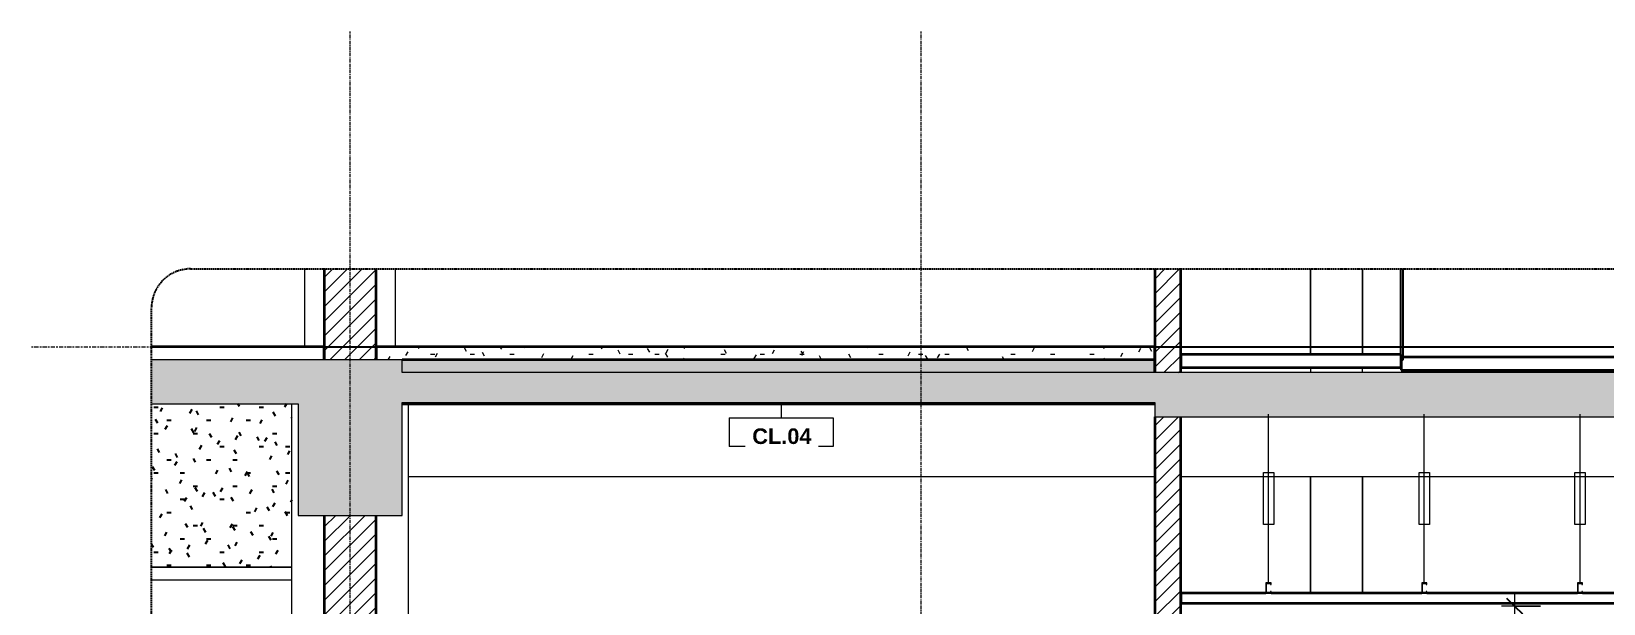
# Model space of a CAD drawing. Header units: millimetres. Extents: x 50254 to 245170, y 481 to 78637.
# Drawn here: x 105849 to 111906, y 4610 to 6815 of the extents above; entities that cross this region are included whole.
import ezdxf

# ---------------------------------------------------------------- set-up
doc = ezdxf.new("R2010")
doc.units = ezdxf.units.MM
for name, pattern in [('Centre', [31.75, 6.35, -4.7625, 15.875, -4.7625]), ('Grid Line', [22.225, 12.7, -3.175, 3.175, -3.175]), ('Hidden', [7.14375, 4.7625, -2.38125]), ('IMPORT-CENTER _2_', [40.64, 25.4, -5.08, 5.08, -5.08])]:
    doc.linetypes.add(name, pattern=pattern)
for name, color, linetype, lineweight in [('0-4', 90, 'Continuous', 5), ('A-ANNO-DIMS', 211, 'Continuous', 9), ('A-ANNO-DIMS-50', 211, 'Continuous', 9), ('A-CLNG', 13, 'Continuous', 18), ('A-CLNG-1', 250, 'Continuous', 35), ('A-CLNG-2', 7, 'Continuous', 18), ('A-CLNG-FNSH-1', 7, 'Continuous', 18), ('A-CLNG-IDEN', 151, 'Continuous', 9), ('A-CLNG-PATT-4', 31, 'Continuous', 25), ('A-DETL-GENF', 92, 'Continuous', 18), ('A-DETL-GENF-4', 92, 'Hidden', 25), ('A-DETL-GENF-5', 9, 'Continuous', 18), ('A-DETL-THIN', 151, 'Continuous', 18), ('A-FLOR-FNSH-1', 250, 'Continuous', 35), ('A-FLOR-LEVL-2', 51, 'Centre', 9), ('A-FLOR-PATT-1', 253, 'Continuous', 18), ('A-FLOR-PATT-3', 67, 'Continuous', 18), ('A-GLAZ-CURT', 52, 'Continuous', 18), ('A-GLAZ-CURT-1', 50, 'Continuous', 25), ('A-WALL', 113, 'Continuous', 18), ('A-WALL-4', 250, 'Continuous', 35), ('A-WALL-PATT-1', 9, 'Continuous', 18), ('A-WALL-PATT-2', 111, 'Continuous', 18), ('G-IMPT', 8, 'Continuous', 18), ('G-IMPT-4', 8, 'IMPORT-CENTER _2_', 18), ('M-EQPM', 50, 'Continuous', 18), ('M-EQPM-2', 50, 'Continuous', 25), ('S-BEAM-1', 7, 'Continuous', 18), ('S-COLS', 52, 'Continuous', 18), ('S-COLS-8', 7, 'Continuous', 18), ('S-GRID-1', 1, 'Grid Line', 9)]:
    doc.layers.add(name, color=color, linetype=linetype, lineweight=lineweight)
doc.styles.add('Arial_B_3', font='arialbd.ttf', dxfattribs={"height": 60})
doc.styles.add('UTM Avo', font='', dxfattribs={"width": 0.9, "height": 125})
doc.styles.get('UTM Avo').set_extended_font_data('UTM Avo')
doc.dimstyles.new('1_Dim_chi_tiet_2_5', dxfattribs={"dimscale": 304.8, "dimtxt": 124.912619, "dimasz": 0.19685, "dimexe": 0.164042, "dimexo": 0.0625, "dimgap": 0.016404, "dimtad": 1, "dimdec": 0, "dimrnd": 5, "dimzin": 0, "dimdsep": 46, "dimtxsty": 'UTM Avo', "dimblk1": 'OBLIQUE', "dimblk2": 'OBLIQUE', "dimsah": 1, "dimcen": 0.09, "dimdle": 0.164042, "dimazin": 0, "dimtfac": 1, "dimtdec": 4, "dimtix": 1, "dimtmove": 0, "dimatfit": 3, "dimfxl": 0.328084, "dimfxlon": 1, "dimtvp": 1, "dimtolj": 1, "dimtzin": 0, "dimarcsym": 2})
pattern_1 = [(50, (58313.93, 15375), (364.368, -31.878), [38.1, -419.1]), (355, (58313.93, 15375), (-70.486, 382.113), [30.48, -335.28]), (100.451, (58344.3, 15372.34), (293.885, 350.233), [32.38, -356.18]), (46.184, (58313.93, 15476.6), (542.158, -84.086), [57.15, -628.65]), (96.636, (58359.1, 15469.6), (474.805, 494.855), [48.57, -534.27]), (351.184, (58313.93, 15476.6), (474.81, 494.85), [45.72, -502.92]), (21, (58364.73, 15451.2), (303.2285, -204.5305), [38.1, -419.1]), (326, (58364.73, 15451.2), (123.604, 368.376), [30.48, -335.28]), (71.451, (58390, 15434.16), (426.834, 163.843), [32.38, -356.18]), (37.5, (58313.93, 15375), (6.1766, 169.1102), [3.353, -327.863, 3.353, -337.007, -336.55]), (37.5, (58313.93, 15375), (6.1766, 169.1102), [-671.576, 3.353, -333.197]), (7.5, (58313.93, 15375), (133.639, 200.3615), [3.353, -190.703, 3.353, -320.243, -128.27]), (7.5, (58313.93, 15375), (133.639, 200.3615), [-517.652, 3.353, -124.917]), (327.5, (58200.65, 15375), (271.1818, -11.4584), [3.353, -123.647, 3.353, -392.887, -525.78]), (327.5, (58200.65, 15375), (271.1818, -11.4584), [-523.24, 3.353, -522.427]), (317.5, (58149.85, 15375), (296.2585, 50.853), [3.353, -161.747, 3.353, -259.791, -373.38]), (317.5, (58149.85, 15375), (296.2585, 50.853), [-428.244, 3.353, -370.027]), (45, (58313.93, 15375), (-125.7236, 125.7236), []), (45, (58313.93, 15565.5), (-125.7236, 125.7236), [])]
pattern_2 = [(45, (58313.932, 15375), (-28.28427, 28.28427), [])]
pattern_3 = [(0, (58313.93, 15375), (203.2, 50.8), [16.764, -135.636, 16.764, -135.636, -812.8]), (0, (58313.93, 15375), (203.2, 50.8), [-304.8, 16.764, -288.036, 16.764, -135.636, -355.6]), (0, (58313.93, 15375), (203.2, 50.8), [-762, 16.764, -84.836, 16.764, -237.236]), (120, (58390.13, 15400.4), (-145.5941, 150.57636), [16.764, -135.636, 16.764, -135.636, -812.8]), (120, (58390.13, 15400.4), (-145.5941, 150.57636), [-304.8, 16.764, -288.036, 16.764, -135.636, -355.6]), (120, (58390.13, 15400.4), (-145.5941, 150.57636), [-762, 16.764, -84.836, 16.764, -237.236]), (240, (58415.53, 15502), (-57.6059, -201.37636), [16.764, -135.636, 16.764, -135.636, -812.8]), (240, (58415.53, 15502), (-57.6059, -201.37636), [-304.8, 16.764, -288.036, 16.764, -135.636, -355.6]), (240, (58415.53, 15502), (-57.6059, -201.37636), [-762, 16.764, -84.836, 16.764, -237.236])]
pattern_4 = [(45, (112637.905, 15375), (-28.28427, 28.28427), [])]

# ---------------------------------------------------------------- blocks, each defined once
blk = doc.blocks.new('NCV_TKTC_KET CAU_rvt-5-TKCS_CĂN HỘ LOẠI 1 - MẶT CẮT 4')
at = {"layer": 'A-FLOR-PATT-1'}
h = blk.add_hatch(dxfattribs=at)
h.set_pattern_fill('FP_13', color=256, style=0, pattern_type=2)
h.set_pattern_definition(pattern_1)
h.paths.add_polyline_path([(58252.6, 5380), (60752.6, 5380), (60752.6, 5385), (57853.6, 5385), (57853.6, 5380), (58065.9, 5380)])
h.paths.add_polyline_path([(52952.6, 5380), (55852.4, 5380), (55852.4, 5385), (52952.6, 5385)])
h.paths.add_polyline_path([(55852.6, 5500), (55852.6, 5550), (52952.6, 5550), (52952.6, 5500), (55852.4, 5500)])
h = blk.add_hatch(dxfattribs=at)
h.set_pattern_fill('FP_13', color=256, style=0, pattern_type=2)
h.set_pattern_definition(pattern_1)
h.paths.add_polyline_path([(58252.6, 5380), (60752.6, 5380), (60752.6, 5385), (57853.6, 5385), (57853.6, 5380), (58065.9, 5380)])
h.paths.add_polyline_path([(52952.6, 5380), (55852.4, 5380), (55852.4, 5385), (52952.6, 5385)])
h.paths.add_polyline_path([(55852.6, 5500), (55852.6, 5550), (52952.6, 5550), (52952.6, 5500), (55852.4, 5500)])
at = {"layer": 'A-FLOR-FNSH-1'}
for p, q in [((55852.6, 5550), (52952.6, 5550)), ((55852.6, 5500), (55852.6, 5550)), ((52952.6, 5380), (55852.4, 5380))]:
    blk.add_line(p, q, dxfattribs=at)
at = {"layer": 'S-BEAM-1'}
for p, q in [((52977.6, 5100), (55852.6, 5100)), ((55952.6, 5100), (57752.6, 5100))]:
    blk.add_line(p, q, dxfattribs=at)
at = {"layer": 'S-COLS-8'}
for p, q in [((52577.6, 5600), (52577.6, 5900)), ((52927.6, 5600), (52927.6, 5900)), ((52527.6, 2200), (52527.6, 5380)), ((52977.6, 2200), (52977.6, 5380))]:
    blk.add_line(p, q, dxfattribs=at)
blk = doc.blocks.new('System Panel - Glazed-901199-TKCS_CĂN HỘ LOẠI 1 - MẶT CẮT 4')
at = {"layer": 'A-GLAZ-CURT-1'}
for p, q in [((56799.2, 5900), (56799.2, 5550)), ((56809.2, 5550), (56809.2, 5900)), ((56799.2, 5550), (56809.2, 5550))]:
    blk.add_line(p, q, dxfattribs=at)
blk = doc.blocks.new('NCV_TKTC_TANG 2_rvt-3-TKCS_CĂN HỘ LOẠI 1 - MẶT CẮT 4')
at = {"layer": 'A-FLOR-PATT-3'}
h = blk.add_hatch(dxfattribs=at)
h.set_pattern_fill('FP_14', color=256, style=0, pattern_type=2)
h.set_pattern_definition(pattern_3)
h.paths.add_polyline_path([(52927.6, 5550), (55852.6, 5550), (55852.6, 5600), (52852.6, 5600), (52852.6, 5550)])
at = {"layer": 'A-WALL-PATT-1'}
h = blk.add_hatch(dxfattribs=at)
h.set_pattern_fill('FP_12', color=256, style=0, pattern_type=2)
h.set_pattern_definition(pattern_2)
h.paths.add_polyline_path([(55852.6, 5500), (55952.6, 5500), (55952.6, 5900), (55852.6, 5900), (55852.6, 5500)])
at = {"layer": 'A-FLOR-FNSH-1'}
for p, q in [((52652.6, 5600), (51987.6, 5600)), ((52652.6, 5550), (52652.6, 5600)), ((55852.6, 5600), (52852.6, 5600)), ((52852.6, 5600), (52852.6, 5550)), ((55852.6, 5500), (55852.6, 5600)), ((56802.6, 5570), (55952.6, 5570)), ((55952.6, 5570), (55952.6, 5520)), ((55952.6, 5520), (56802.6, 5520)), ((56802.6, 5520), (56802.6, 5570)), ((57752.6, 5560), (56802.6, 5560)), ((56802.6, 5560), (56802.6, 5510)), ((56802.6, 5510), (57752.6, 5510))]:
    blk.add_line(p, q, dxfattribs=at)
at = {"layer": 'A-WALL-4'}
for p, q in [((55852.6, 5900), (55852.6, 5500)), ((55952.6, 5500), (55952.6, 5900))]:
    blk.add_line(p, q, dxfattribs=at)
at = {"layer": 'A-GLAZ-CURT'}
blk.add_blockref('System Panel - Glazed-901199-TKCS_CĂN HỘ LOẠI 1 - MẶT CẮT 4', (0, 0), dxfattribs=at)
blk = doc.blocks.new('CL_01-VÁCH DỰNG THẠCH CAO CĂN HỘ LOẠI 1-1A1 - CL_01-VÁCH DỰNG THẠCH CAO CĂN HỘ LOẠI 1-1-818721-TKCS_CĂN HỘ LOẠI 1 - MẶT CẮT 4')
at = {"layer": 'A-CLNG-PATT-4'}
h = blk.add_hatch(dxfattribs=at)
h.set_pattern_fill('FP_14', color=256, style=0, pattern_type=2)
h.set_pattern_definition(pattern_3)
h.paths.add_polyline_path([(51987.6, 4750), (52527.6, 4750), (52527.6, 5380), (51987.6, 5380), (51987.6, 5032.5)])
at = {"layer": 'A-CLNG-2'}
blk.add_line((52527.6, 4750), (51987.6, 4750), dxfattribs=at)
blk = doc.blocks.new('NCV_TKTC_TANG 1_rvt-3-TKCS_CĂN HỘ LOẠI 1 - MẶT CẮT 4')
at = {"layer": 'A-WALL-PATT-1'}
h = blk.add_hatch(dxfattribs=at)
h.set_pattern_fill('FP_12', color=256, style=0, pattern_type=2)
h.set_pattern_definition(pattern_2)
h.paths.add_polyline_path([(55852.6, 2100), (55952.6, 2100), (55952.6, 5330), (55852.6, 5330), (55852.6, 2150)])
at = {"layer": 'A-CLNG-1'}
for p, q in [((52952.6, 5380), (55852.4, 5380)), ((56281.1, 4650), (55952.6, 4650)), ((55952.6, 4650), (55952.6, 4610)), ((57752.6, 4610), (55952.6, 4610)), ((56881.1, 4650), (56301.1, 4650)), ((57481.1, 4650), (56901.1, 4650)), ((57752.6, 4650), (57501.1, 4650))]:
    blk.add_line(p, q, dxfattribs=at)
at = {"layer": 'A-CLNG-2'}
for p, q in [((51987.6, 4750), (52527.6, 4750)), ((52527.6, 4700), (51987.6, 4700))]:
    blk.add_line(p, q, dxfattribs=at)
at = {"layer": 'A-CLNG-FNSH-1'}
blk.add_line((55952.6, 4610), (55952.6, 4600), dxfattribs=at)
at = {"layer": 'A-WALL-4'}
for p, q in [((55852.6, 5330), (55852.6, 2100)), ((55952.6, 2100), (55952.6, 5330))]:
    blk.add_line(p, q, dxfattribs=at)
at = {"layer": 'A-CLNG'}
blk.add_blockref('CL_01-VÁCH DỰNG THẠCH CAO CĂN HỘ LOẠI 1-1A1 - CL_01-VÁCH DỰNG THẠCH CAO CĂN HỘ LOẠI 1-1-818721-TKCS_CĂN HỘ LOẠI 1 - MẶT CẮT 4', (0, 0), dxfattribs=at)
blk = doc.blocks.new('TKTC_XREF_251221_MB TANG 2-7 - TKTC_XREF_260130_MB TANG 2-5_dwg_$cc-4746802-TKCS_CĂN HỘ LOẠI 1 - MẶT CẮT 4')
at = {"layer": 'G-IMPT-4'}
for p, q in [((56331.3, 5600), (56210.2, 5600)), ((56271.2, 5600), (56270.3, 5600))]:
    blk.add_line(p, q, dxfattribs=at)
at = {"layer": 'M-EQPM'}
for p, q in [((56315.7, 5600), (56225.7, 5600)), ((56225.7, 5600), (56270.7, 5600)), ((56270.4, 5600), (56270.4, 5600)), ((56270.7, 5600), (56315.7, 5600))]:
    blk.add_line(p, q, dxfattribs=at)
blk = doc.blocks.new('TKTC_XREF_251221_MB TANG 2-7 - TKTC_XREF_260130_MB TANG 2-5_dwg_CUM U_DN100-4746799-TKCS_CĂN HỘ LOẠI 1 - MẶT CẮT 4')
at = {"layer": 'G-IMPT'}
for p, q in [((56214.4, 5600), (56216.7, 5600)), ((56215.6, 5600), (56222.4, 5600)), ((56215.9, 5600), (56216.2, 5600)), ((56325.2, 5600), (56216.2, 5600)), ((56216.7, 5600), (56221.3, 5600)), ((56216.7, 5600), (56216.7, 5600)), ((56216.9, 5600), (56217.7, 5600)), ((56217.7, 5600), (56220.2, 5600)), ((56217.7, 5600), (56220.2, 5600)), ((56217.7, 5600), (56220.2, 5600)), ((56220.2, 5600), (56221, 5600)), ((56221.3, 5600), (56223.5, 5600)), ((56221.3, 5600), (56221.3, 5600)), ((56318.9, 5600), (56222.6, 5600)), ((56315.7, 5600), (56225.7, 5600)), ((56317.1, 5600), (56319.3, 5600)), ((56318.2, 5600), (56325, 5600)), ((56319.3, 5600), (56323.9, 5600)), ((56319.4, 5600), (56319.3, 5600)), ((56319.6, 5600), (56320.3, 5600)), ((56320.3, 5600), (56322.8, 5600)), ((56320.3, 5600), (56322.9, 5600)), ((56320.3, 5600), (56322.9, 5600)), ((56322.8, 5600), (56323.6, 5600)), ((56323.9, 5600), (56326.2, 5600)), ((56323.9, 5600), (56323.9, 5600)), ((56324.8, 5600), (56325.2, 5600))]:
    blk.add_line(p, q, dxfattribs=at)
at = {"layer": 'G-IMPT', "flags": 128}
for points in [[(56214.5, 5600), (56213, 5600), (56213, 5600), (56225.1, 5600), (56225.1, 5600), (56223.6, 5600)], [(56223.5, 5600), (56223.6, 5600), (56214.5, 5600), (56214.4, 5600)], [(56217, 5600), (56216.9, 5600), (56221, 5600), (56221, 5600)], [(56222.2, 5600), (56222.6, 5600), (56225.7, 5600)], [(56317.1, 5600), (56315.6, 5600), (56315.6, 5600), (56327.7, 5600), (56327.7, 5600), (56326.2, 5600)], [(56318.5, 5600), (56318.9, 5600), (56315.7, 5600)], [(56326.2, 5600), (56326.2, 5600), (56317.1, 5600), (56317.1, 5600)], [(56319.6, 5600), (56319.6, 5600), (56323.6, 5600), (56323.6, 5600)]]:
    blk.add_lwpolyline(points, dxfattribs=at)
blk = doc.blocks.new('TKTC_XREF_251221_MB TANG 2-7 - TKTC_XREF_260130_MB TANG 2-5_dwg_$cc-4746807-TKCS_CĂN HỘ LOẠI 1 - MẶT CẮT 4')
at = {"layer": 'G-IMPT-4'}
for p, q in [((56107, 5600), (55954, 5600)), ((56030.5, 5600), (56030.4, 5600))]:
    blk.add_line(p, q, dxfattribs=at)
at = {"layer": 'M-EQPM'}
for p, q in [((56087.3, 5600), (55973.6, 5600)), ((55973.6, 5600), (56030.5, 5600)), ((56030.4, 5600), (56030.4, 5600)), ((56030.5, 5600), (56087.3, 5600))]:
    blk.add_line(p, q, dxfattribs=at)
blk = doc.blocks.new('TKTC_XREF_251221_MB TANG 2-7 - TKTC_XREF_260130_MB TANG 2-5_dwg_CUM U_DN100-4746796-TKCS_CĂN HỘ LOẠI 1 - MẶT CẮT 4')
at = {"layer": 'G-IMPT'}
for p, q in [((55961.8, 5600), (55958.9, 5600)), ((55969, 5600), (55960.4, 5600)), ((55960.7, 5600), (55960.8, 5600)), ((55960.8, 5600), (56098.4, 5600)), ((55967.6, 5600), (55961.8, 5600)), ((55961.8, 5600), (55961.8, 5600)), ((55963.1, 5600), (55962.1, 5600)), ((55966.3, 5600), (55963.1, 5600)), ((55966.3, 5600), (55963.1, 5600)), ((55966.3, 5600), (55963.1, 5600)), ((55967.2, 5600), (55966.3, 5600)), ((55970.4, 5600), (55967.6, 5600)), ((55967.6, 5600), (55967.6, 5600)), ((55968.7, 5600), (56090.4, 5600)), ((55972.7, 5600), (56086.4, 5600)), ((56091.5, 5600), (56088.6, 5600)), ((56098.7, 5600), (56090.1, 5600)), ((56097.2, 5600), (56091.5, 5600)), ((56091.5, 5600), (56091.5, 5600)), ((56092.8, 5600), (56091.8, 5600)), ((56096, 5600), (56092.8, 5600)), ((56096, 5600), (56092.8, 5600)), ((56096, 5600), (56092.8, 5600)), ((56096.9, 5600), (56096, 5600)), ((56100.1, 5600), (56097.2, 5600)), ((56097.2, 5600), (56097.2, 5600)), ((56098.4, 5600), (56098.4, 5600))]:
    blk.add_line(p, q, dxfattribs=at)
at = {"layer": 'G-IMPT', "flags": 128}
for points in [[(55970.4, 5600), (55972.4, 5600), (55972.4, 5600), (55957, 5600), (55957, 5600), (55959, 5600)], [(55958.9, 5600), (55959, 5600), (55970.4, 5600), (55970.4, 5600)], [(55967.2, 5600), (55967.2, 5600), (55962.1, 5600), (55962.1, 5600)], [(55968.7, 5600), (55968.7, 5600), (55972.7, 5600)], [(56090.4, 5600), (56090.4, 5600), (56086.4, 5600)], [(56100.1, 5600), (56102, 5600), (56102, 5600), (56086.7, 5600), (56086.7, 5600), (56088.6, 5600)], [(56088.6, 5600), (56088.6, 5600), (56100.1, 5600), (56100.1, 5600)], [(56096.9, 5600), (56096.9, 5600), (56091.8, 5600), (56091.8, 5600)]]:
    blk.add_lwpolyline(points, dxfattribs=at)
blk = doc.blocks.new('TKTC_XREF_251221_MB TANG 2-7 - TKTC_XREF_260130_MB TANG 2-5_dwg_$cc-4746806-TKCS_CĂN HỘ LOẠI 1 - MẶT CẮT 4')
at = {"layer": 'G-IMPT-4'}
for p, q in [((56427.4, 5600), (56580.4, 5600)), ((56504, 5600), (56503.9, 5600))]:
    blk.add_line(p, q, dxfattribs=at)
at = {"layer": 'M-EQPM'}
for p, q in [((56503.9, 5600), (56447.1, 5600)), ((56447.1, 5600), (56560.8, 5600)), ((56503.9, 5600), (56503.9, 5600)), ((56560.8, 5600), (56503.9, 5600))]:
    blk.add_line(p, q, dxfattribs=at)
blk = doc.blocks.new('TKTC_XREF_251221_MB TANG 2-7 - TKTC_XREF_260130_MB TANG 2-5_dwg_$cc-4746801-TKCS_CĂN HỘ LOẠI 1 - MẶT CẮT 4')
at = {"layer": 'G-IMPT-4'}
for p, q in [((56702.4, 5600), (56581.3, 5600)), ((56642.3, 5600), (56641.4, 5600))]:
    blk.add_line(p, q, dxfattribs=at)
at = {"layer": 'M-EQPM'}
for p, q in [((56686.8, 5600), (56596.8, 5600)), ((56596.8, 5600), (56641.8, 5600)), ((56641.5, 5600), (56641.5, 5600)), ((56641.8, 5600), (56686.8, 5600))]:
    blk.add_line(p, q, dxfattribs=at)
blk = doc.blocks.new('TKTC_XREF_251221_MB TANG 2-7 - TKTC_XREF_260130_MB TANG 2-5_dwg_THU NUOC - THU NUOC-444531-TKCS_MB TẦNG 1-4746804-TKCS_CĂN HỘ LOẠI 1 - MẶT CẮT 4')
at = {"layer": 'G-IMPT'}
for p, q in [((53954.2, 5600), (53804.2, 5600)), ((53804.2, 5600), (53954.2, 5600)), ((53929.2, 5600), (53829.2, 5600)), ((53829.2, 5600), (53929.2, 5600)), ((53924.2, 5600), (53834.2, 5600)), ((53834.2, 5600), (53924.2, 5600)), ((53834.2, 5600), (53924.2, 5600)), ((53924.2, 5600), (53834.2, 5600)), ((53847.1, 5600), (53847.1, 5600)), ((53847.1, 5600), (53847.1, 5600)), ((53847.1, 5600), (53847.1, 5600)), ((53847.1, 5600), (53871.2, 5600)), ((53871.2, 5600), (53847.1, 5600)), ((53911.3, 5600), (53847.1, 5600)), ((53847.1, 5600), (53911.3, 5600)), ((53911.3, 5600), (53847.1, 5600)), ((53847.1, 5600), (53911.3, 5600)), ((53859.4, 5600), (53859.4, 5600)), ((53859.4, 5600), (53859.4, 5600)), ((53898.9, 5600), (53859.4, 5600)), ((53859.4, 5600), (53898.9, 5600)), ((53898.9, 5600), (53859.4, 5600)), ((53859.4, 5600), (53898.9, 5600)), ((53869.4, 5600), (53869.4, 5600)), ((53869.4, 5600), (53869.4, 5600)), ((53889, 5600), (53869.4, 5600)), ((53869.4, 5600), (53889, 5600)), ((53889, 5600), (53869.4, 5600)), ((53869.4, 5600), (53889, 5600)), ((53911.3, 5600), (53887.2, 5600)), ((53887.2, 5600), (53911.3, 5600)), ((53889, 5600), (53889, 5600)), ((53889, 5600), (53889, 5600)), ((53898.9, 5600), (53898.9, 5600)), ((53898.9, 5600), (53898.9, 5600)), ((53911.3, 5600), (53911.3, 5600)), ((53911.3, 5600), (53911.3, 5600)), ((53911.3, 5600), (53911.3, 5600))]:
    blk.add_line(p, q, dxfattribs=at)
blk = doc.blocks.new('TKTC_XREF_251221_MB TANG 2-7 - TKTC_XREF_260130_MB TANG 2-5_dwg_$cc-V112-TKCS_CĂN HỘ LOẠI 1 - MẶT CẮT 4')
at = {"layer": 'G-IMPT-4'}
for p, q in [((53005.9, 5600), (52884.8, 5600)), ((52945, 5600), (52945.7, 5600))]:
    blk.add_line(p, q, dxfattribs=at)
at = {"layer": 'M-EQPM'}
for p, q in [((52900.3, 5600), (52900.3, 5600)), ((52945.3, 5600), (52945.1, 5600)), ((52945.1, 5600), (52945.6, 5600)), ((52945.6, 5600), (52945.3, 5600))]:
    blk.add_line(p, q, dxfattribs=at)
blk = doc.blocks.new('TKTC_XREF_251221_MB TANG 2-7 - TKTC_XREF_260130_MB TANG 2-5_dwg_CUM U_DN100-V113-TKCS_CĂN HỘ LOẠI 1 - MẶT CẮT 4')
at = {"layer": 'G-IMPT'}
for p, q in [((52881.3, 5600), (52882.1, 5600)), ((52882.1, 5600), (52881.3, 5600)), ((52881.3, 5600), (52881.3, 5600)), ((52881.4, 5600), (52882.2, 5600)), ((52882.2, 5600), (52881.4, 5600)), ((52881.4, 5600), (52881.4, 5600)), ((52883.3, 5600), (52883.3, 5600)), ((52883.4, 5600), (52883.4, 5600)), ((52884.8, 5600), (52884.8, 5600)), ((52884.9, 5600), (52884.9, 5600)), ((52886.4, 5600), (52886.4, 5600)), ((52886.5, 5600), (52886.5, 5600)), ((52887.1, 5600), (52887.1, 5600)), ((52887.1, 5600), (52887.1, 5600)), ((52887.1, 5600), (52887.1, 5600)), ((52890.9, 5600), (52887.1, 5600)), ((52890.9, 5600), (52887.1, 5600)), ((52887.2, 5600), (52887.2, 5600)), ((52887.2, 5600), (52887.3, 5600)), ((52891, 5600), (52887.2, 5600)), ((52887.3, 5600), (52887.3, 5600)), ((52891, 5600), (52887.3, 5600)), ((52892.4, 5600), (52943.7, 5600)), ((52892.6, 5600), (52943.9, 5600)), ((52943.9, 5600), (52943.7, 5600)), ((52943.9, 5600), (52943.7, 5600)), ((52943.9, 5600), (52943.8, 5600))]:
    blk.add_line(p, q, dxfattribs=at)
at = {"layer": 'G-IMPT', "flags": 128}
for points in [[(52886.4, 5600), (52882.1, 5600), (52882.1, 5600), (52886.4, 5600)], [(52886.5, 5600), (52882.2, 5600), (52882.2, 5600), (52886.5, 5600)], [(52887.1, 5600), (52890.9, 5600), (52890.9, 5600), (52887.1, 5600)], [(52887.3, 5600), (52891, 5600), (52891, 5600), (52887.2, 5600)], [(52890.9, 5600), (52890.9, 5600), (52892.4, 5600), (52892.4, 5600), (52890.9, 5600), (52890.9, 5600)], [(52891, 5600), (52891, 5600), (52892.5, 5600), (52892.6, 5600), (52891, 5600), (52891, 5600)], [(52892.4, 5600), (52943.7, 5600), (52943.8, 5600)], [(52892.6, 5600), (52943.9, 5600), (52943.9, 5600)]]:
    blk.add_lwpolyline(points, dxfattribs=at)
blk = doc.blocks.new('TKTC_XREF_251221_MB TANG 2-7 - TKTC_XREF_251221_MB TANG 2-7-2039446-TKCS_CĂN HỘ LOẠI 1 - MẶT CẮT 4')
at = {"layer": 'M-EQPM'}
for p, q in [((52852.6, 5600), (52892.4, 5600)), ((52892.4, 5600), (52852.6, 5600)), ((52892.6, 5600), (53012.4, 5600)), ((53012.4, 5600), (52892.6, 5600)), ((55953.2, 5600), (55953.5, 5600)), ((56703.4, 5600), (55953.2, 5600)), ((55953.5, 5600), (56703.7, 5600)), ((56703.7, 5600), (56703.4, 5600))]:
    blk.add_line(p, q, dxfattribs=at)
at = {"layer": 'M-EQPM-2'}
for p, q in [((51987.6, 5600), (52927.6, 5600)), ((52927.6, 5600), (57652.6, 5600))]:
    blk.add_line(p, q, dxfattribs=at)
for name, p in [('TKTC_XREF_251221_MB TANG 2-7 - TKTC_XREF_260130_MB TANG 2-5_dwg_CUM U_DN100-V113-TKCS_CĂN HỘ LOẠI 1 - MẶT CẮT 4', (0, 0)), ('TKTC_XREF_251221_MB TANG 2-7 - TKTC_XREF_260130_MB TANG 2-5_dwg_$cc-V112-TKCS_CĂN HỘ LOẠI 1 - MẶT CẮT 4', (0, 0)), ('TKTC_XREF_251221_MB TANG 2-7 - TKTC_XREF_260130_MB TANG 2-5_dwg_THU NUOC - THU NUOC-444531-TKCS_MB TẦNG 1-4746804-TKCS_CĂN HỘ LOẠI 1 - MẶT CẮT 4', (0, 0)), ('TKTC_XREF_251221_MB TANG 2-7 - TKTC_XREF_260130_MB TANG 2-5_dwg_$cc-4746807-TKCS_CĂN HỘ LOẠI 1 - MẶT CẮT 4', (0, 0)), ('TKTC_XREF_251221_MB TANG 2-7 - TKTC_XREF_260130_MB TANG 2-5_dwg_CUM U_DN100-4746796-TKCS_CĂN HỘ LOẠI 1 - MẶT CẮT 4', (0, 0)), ('TKTC_XREF_251221_MB TANG 2-7 - TKTC_XREF_260130_MB TANG 2-5_dwg_$cc-4746802-TKCS_CĂN HỘ LOẠI 1 - MẶT CẮT 4', (0, 0)), ('TKTC_XREF_251221_MB TANG 2-7 - TKTC_XREF_260130_MB TANG 2-5_dwg_CUM U_DN100-4746799-TKCS_CĂN HỘ LOẠI 1 - MẶT CẮT 4', (0, 0)), ('TKTC_XREF_251221_MB TANG 2-7 - TKTC_XREF_260130_MB TANG 2-5_dwg_$cc-4746806-TKCS_CĂN HỘ LOẠI 1 - MẶT CẮT 4', (0, 0)), ('TKTC_XREF_251221_MB TANG 2-7 - TKTC_XREF_260130_MB TANG 2-5_dwg_CUM U_DN100-4746796-TKCS_CĂN HỘ LOẠI 1 - MẶT CẮT 4', (474.3, 0)), ('TKTC_XREF_251221_MB TANG 2-7 - TKTC_XREF_260130_MB TANG 2-5_dwg_$cc-4746801-TKCS_CĂN HỘ LOẠI 1 - MẶT CẮT 4', (0, 0)), ('TKTC_XREF_251221_MB TANG 2-7 - TKTC_XREF_260130_MB TANG 2-5_dwg_CUM U_DN100-4746799-TKCS_CĂN HỘ LOẠI 1 - MẶT CẮT 4', (371.1, 0))]:
    blk.add_blockref(name, p)
blk = doc.blocks.new('BORDER VIEW - BORDER VIEW-3678985-TKCS_CĂN HỘ LOẠI 1 - MẶT CẮT 4')
at = {"layer": 'A-DETL-GENF-4'}
for p, q in [((52137.6, 5900), (61411, 5900)), ((51987.6, 1690), (51987.6, 5750))]:
    blk.add_line(p, q, dxfattribs=at)
blk.add_arc((52137.6, 5750), 150, 90, 180, dxfattribs=at)
blk = doc.blocks.new('Repeating Detail - THANH TREO TRẦN 650-4103126-TKCS_CĂN HỘ LOẠI 1 - MẶT CẮT 4')
at = {"layer": 'A-DETL-GENF'}
for points in [[(56298.6, 4650), (56301.1, 4650), (56301.1, 4656), (56298.6, 4656), (56298.6, 4652.5), (56283.6, 4652.5), (56283.6, 4687.5), (56298.6, 4687.5), (56298.6, 4684), (56301.1, 4684), (56301.1, 4690), (56281.1, 4690), (56281.1, 4650), (56283.6, 4650)], [(56898.6, 4650), (56901.1, 4650), (56901.1, 4656), (56898.6, 4656), (56898.6, 4652.5), (56883.6, 4652.5), (56883.6, 4687.5), (56898.6, 4687.5), (56898.6, 4684), (56901.1, 4684), (56901.1, 4690), (56881.1, 4690), (56881.1, 4650), (56883.6, 4650)], [(57498.6, 4650), (57501.1, 4650), (57501.1, 4656), (57498.6, 4656), (57498.6, 4652.5), (57483.6, 4652.5), (57483.6, 4687.5), (57498.6, 4687.5), (57498.6, 4684), (57501.1, 4684), (57501.1, 4690), (57481.1, 4690), (57481.1, 4650), (57483.6, 4650)]]:
    blk.add_hatch(color=256, dxfattribs=at).paths.add_polyline_path(points)
for p, q in [((56291.1, 4690), (56291.1, 5340)), ((56891.1, 4690), (56891.1, 5340)), ((57491.1, 4690), (57491.1, 5340)), ((56271.1, 5115), (56311.1, 5115)), ((56271.1, 4915), (56271.1, 5115)), ((56311.1, 5115), (56311.1, 4915)), ((56871.1, 5115), (56911.1, 5115)), ((56871.1, 4915), (56871.1, 5115)), ((56911.1, 5115), (56911.1, 4915)), ((57471.1, 5115), (57511.1, 5115)), ((57471.1, 4915), (57471.1, 5115)), ((57511.1, 5115), (57511.1, 4915)), ((56311.1, 4915), (56271.1, 4915)), ((56911.1, 4915), (56871.1, 4915)), ((57511.1, 4915), (57471.1, 4915)), ((56301.1, 4690), (56281.1, 4690)), ((56281.1, 4690), (56281.1, 4650)), ((56301.1, 4690), (56281.1, 4690)), ((56281.1, 4690), (56281.1, 4650)), ((56283.6, 4687.5), (56298.6, 4687.5)), ((56283.6, 4652.5), (56283.6, 4687.5)), ((56283.6, 4652.5), (56283.6, 4687.5)), ((56283.6, 4687.5), (56298.6, 4687.5)), ((56298.6, 4687.5), (56298.6, 4684)), ((56298.6, 4687.5), (56298.6, 4684)), ((56298.6, 4684), (56301.1, 4684)), ((56298.6, 4684), (56301.1, 4684)), ((56301.1, 4684), (56301.1, 4690)), ((56301.1, 4684), (56301.1, 4690)), ((56901.1, 4690), (56881.1, 4690)), ((56881.1, 4690), (56881.1, 4650)), ((56901.1, 4690), (56881.1, 4690)), ((56881.1, 4690), (56881.1, 4650)), ((56883.6, 4687.5), (56898.6, 4687.5)), ((56883.6, 4652.5), (56883.6, 4687.5)), ((56883.6, 4652.5), (56883.6, 4687.5)), ((56883.6, 4687.5), (56898.6, 4687.5)), ((56898.6, 4687.5), (56898.6, 4684)), ((56898.6, 4687.5), (56898.6, 4684)), ((56898.6, 4684), (56901.1, 4684)), ((56898.6, 4684), (56901.1, 4684)), ((56901.1, 4684), (56901.1, 4690)), ((56901.1, 4684), (56901.1, 4690)), ((57501.1, 4690), (57481.1, 4690)), ((57481.1, 4690), (57481.1, 4650)), ((57501.1, 4690), (57481.1, 4690)), ((57481.1, 4690), (57481.1, 4650)), ((57483.6, 4687.5), (57498.6, 4687.5)), ((57483.6, 4652.5), (57483.6, 4687.5)), ((57483.6, 4652.5), (57483.6, 4687.5)), ((57483.6, 4687.5), (57498.6, 4687.5)), ((57498.6, 4687.5), (57498.6, 4684)), ((57498.6, 4687.5), (57498.6, 4684)), ((57498.6, 4684), (57501.1, 4684)), ((57498.6, 4684), (57501.1, 4684)), ((57501.1, 4684), (57501.1, 4690)), ((57501.1, 4684), (57501.1, 4690)), ((56281.1, 4650), (56301.1, 4650)), ((56281.1, 4650), (56301.1, 4650)), ((56298.6, 4652.5), (56283.6, 4652.5)), ((56298.6, 4652.5), (56283.6, 4652.5)), ((56301.1, 4656), (56298.6, 4656)), ((56298.6, 4656), (56298.6, 4652.5)), ((56301.1, 4656), (56298.6, 4656)), ((56298.6, 4656), (56298.6, 4652.5)), ((56301.1, 4650), (56301.1, 4656)), ((56301.1, 4650), (56301.1, 4656)), ((56881.1, 4650), (56901.1, 4650)), ((56881.1, 4650), (56901.1, 4650)), ((56898.6, 4652.5), (56883.6, 4652.5)), ((56898.6, 4652.5), (56883.6, 4652.5)), ((56901.1, 4656), (56898.6, 4656)), ((56898.6, 4656), (56898.6, 4652.5)), ((56901.1, 4656), (56898.6, 4656)), ((56898.6, 4656), (56898.6, 4652.5)), ((56901.1, 4650), (56901.1, 4656)), ((56901.1, 4650), (56901.1, 4656)), ((57481.1, 4650), (57501.1, 4650)), ((57481.1, 4650), (57501.1, 4650)), ((57498.6, 4652.5), (57483.6, 4652.5)), ((57498.6, 4652.5), (57483.6, 4652.5)), ((57501.1, 4656), (57498.6, 4656)), ((57498.6, 4656), (57498.6, 4652.5)), ((57501.1, 4656), (57498.6, 4656)), ((57498.6, 4656), (57498.6, 4652.5)), ((57501.1, 4650), (57501.1, 4656)), ((57501.1, 4650), (57501.1, 4656))]:
    blk.add_line(p, q, dxfattribs=at)
blk = doc.blocks.new('DIMBLOCK72-TKCS_CĂN HỘ LOẠI 1 - MẶT CẮT 4')
at = {"layer": 'A-ANNO-DIMS-50', "lineweight": 25}
for p, q in [((111563, 4600), (111533, 4630)), ((111563, 4600), (111593, 4570)), ((111563, 2200), (111533, 2230)), ((111563, 2200), (111593, 2170))]:
    blk.add_line(p, q, dxfattribs=at)
at = {"layer": 'A-ANNO-DIMS-50'}
for p, q in [((111563, 4650), (111563, 2200)), ((111663, 4600), (111513, 4600)), ((111563, 4600), (111663, 4600)), ((111663, 2200), (111513, 2200)), ((111563, 2200), (111663, 2200))]:
    blk.add_line(p, q, dxfattribs=at)
at = {"layer": 'A-ANNO-DIMS-50', "color": 0, "insert": (111400.6, 3228.8), "char_height": 125, "width": 410.824, "attachment_point": 1, "rotation": 90, "line_spacing_factor": 1.110334, "style": 'UTM Avo'}
blk.add_mtext('2400', dxfattribs=at)
blk = doc.blocks.new('_Oblique')
at = {"color": 0, "linetype": 'ByBlock', "lineweight": -2}
blk.add_line((-0.5, -0.5), (0.5, 0.5), dxfattribs=at)
blk = doc.blocks.new('M_Ceiling Tag w Height - M_Ceiling Tag-4076437-TKCS_CĂN HỘ LOẠI 1 - MẶT CẮT 4')
at = {"layer": 'A-CLNG-IDEN'}
for p, q in [((54212.7, 5326), (54212.7, 5214.8)), ((54212.7, 5326), (54613.9, 5326)), ((54613.9, 5326), (54613.9, 5214.8)), ((54613.9, 5214.8), (54212.7, 5214.8))]:
    blk.add_line(p, q, dxfattribs=at)

msp = doc.modelspace()

# ---------------------------------------------------------------- hatches: boundary and pattern name
at = {"layer": 'A-DETL-GENF-5'}
h = msp.add_hatch(dxfattribs=at)
h.set_pattern_fill('FP_13', color=256, style=0, pattern_type=2)
h.set_pattern_definition([(50, (112637.9, 15375), (364.368, -31.878), [38.1, -419.1]), (355, (112637.9, 15375), (-70.486, 382.113), [30.48, -335.28]), (100.451, (112668.27, 15372.34), (293.885, 350.233), [32.38, -356.18]), (46.184, (112637.9, 15476.6), (542.158, -84.086), [57.15, -628.65]), (96.636, (112683.1, 15469.6), (474.805, 494.855), [48.57, -534.27]), (351.184, (112637.9, 15476.6), (474.81, 494.85), [45.72, -502.92]), (21, (112688.7, 15451.2), (303.2285, -204.5305), [38.1, -419.1]), (326, (112688.7, 15451.2), (123.604, 368.376), [30.48, -335.28]), (71.451, (112713.97, 15434.16), (426.834, 163.843), [32.38, -356.18]), (37.5, (112637.9, 15375), (6.1766, 169.1102), [3.353, -327.863, 3.353, -337.007, -336.55]), (37.5, (112637.9, 15375), (6.1766, 169.1102), [-671.576, 3.353, -333.197]), (7.5, (112637.9, 15375), (133.639, 200.3615), [3.353, -190.703, 3.353, -320.243, -128.27]), (7.5, (112637.9, 15375), (133.639, 200.3615), [-517.652, 3.353, -124.917]), (327.5, (112524.62, 15375), (271.1818, -11.4584), [3.353, -123.647, 3.353, -392.887, -525.78]), (327.5, (112524.62, 15375), (271.1818, -11.4584), [-523.24, 3.353, -522.427]), (317.5, (112473.82, 15375), (296.2585, 50.853), [3.353, -161.747, 3.353, -259.791, -373.38]), (317.5, (112473.82, 15375), (296.2585, 50.853), [-428.244, 3.353, -370.027]), (45, (112637.9, 15375), (-125.7236, 125.7236), []), (45, (112637.9, 15565.5), (-125.7236, 125.7236), [])])
h.paths.add_polyline_path([(106876.6, 4950), (107276.6, 4950), (107276.6, 5385), (110176.4, 5385), (110176.6, 5330), (111976.4, 5330), (111976.4, 5150), (112176.5, 5150), (112176.6, 5385), (115076.6, 5385), (115076.6, 4950), (115476.6, 4950), (115477.1, 5380), (115885, 5380), (115885, 5550), (112176.4, 5550), (112176.4, 5500), (107276.6, 5500), (107276.6, 5550), (106311.5, 5550), (106311.5, 5380), (106876.6, 5380), (106876.6, 5032.5)])
at = {"layer": 'A-WALL-PATT-2'}
h = msp.add_hatch(dxfattribs=at)
h.set_pattern_fill('FP_12', color=256, style=0, pattern_type=2)
h.set_pattern_definition(pattern_4)
h.paths.add_polyline_path([(107176.5, 5550), (107176.5, 5900), (106976.5, 5900), (106976.5, 5550)])
h = msp.add_hatch(dxfattribs=at)
h.set_pattern_fill('FP_12', color=256, style=0, pattern_type=2)
h.set_pattern_definition(pattern_4)
h.paths.add_polyline_path([(107176.5, 2150), (107176.5, 4950), (106976.5, 4950), (106976.5, 2150)])

# ---------------------------------------------------------------- linework, layer by layer
at = {"layer": 'A-CLNG-IDEN'}
msp.add_line((108737.3, 5379.8), (108737.3, 5326), dxfattribs=at)
at = {"layer": 'A-DETL-THIN'}
for p, q in [((107276.6, 5550), (106311.5, 5550)), ((107276.6, 5500), (107276.6, 5550)), ((112176.4, 5500), (107276.6, 5500)), ((106311.5, 5380), (106876.6, 5380)), ((106876.6, 5380), (106876.6, 4950)), ((107276.6, 4950), (107276.6, 5385)), ((107276.6, 5385), (110176.4, 5385)), ((110176.4, 5385), (110176.4, 5330)), ((110176.4, 5330), (111976.4, 5330)), ((106876.6, 4950), (107276.6, 4950))]:
    msp.add_line(p, q, dxfattribs=at)
at = {"layer": 'A-FLOR-LEVL-2'}
msp.add_line((105848.9, 5600), (116482.2, 5600), dxfattribs=at)
at = {"layer": 'A-WALL'}
for p, q in [((110776.5, 5570), (110776.5, 5900)), ((110976.5, 5900), (110976.5, 5570)), ((110776.5, 4650), (110776.5, 5100)), ((110976.5, 5100), (110976.5, 4650))]:
    msp.add_line(p, q, dxfattribs=at)
at = {"layer": 'A-WALL-4'}
for p, q in [((106976.5, 5900), (106976.5, 5550)), ((107176.5, 5550), (107176.5, 5900)), ((106976.5, 4950), (106976.5, 2150)), ((107176.5, 2150), (107176.5, 4950))]:
    msp.add_line(p, q, dxfattribs=at)
at = {"layer": 'S-COLS'}
for p, q in [((110776.5, 5900), (110776.5, 5570)), ((110976.5, 5570), (110976.5, 5900)), ((110776.5, 5520), (110776.5, 5500)), ((110976.5, 5500), (110976.5, 5520)), ((110776.5, 5100), (110776.5, 4650)), ((110976.5, 4650), (110976.5, 5100))]:
    msp.add_line(p, q, dxfattribs=at)
at = {"layer": 'S-GRID-1'}
for p, q in [((107076.5, 5565.2), (107076.5, 6815.2)), ((109276.5, 5565.2), (109276.5, 6815.2)), ((107076.5, 2231.4), (107076.5, 5565.2)), ((109276.5, 2231.4), (109276.5, 5565.2))]:
    msp.add_line(p, q, dxfattribs=at)

# ---------------------------------------------------------------- block references
at = {"layer": '0-4'}
for name in ['NCV_TKTC_KET CAU_rvt-5-TKCS_CĂN HỘ LOẠI 1 - MẶT CẮT 4', 'NCV_TKTC_TANG 2_rvt-3-TKCS_CĂN HỘ LOẠI 1 - MẶT CẮT 4', 'NCV_TKTC_TANG 1_rvt-3-TKCS_CĂN HỘ LOẠI 1 - MẶT CẮT 4']:
    msp.add_blockref(name, (54324, 0), dxfattribs=at)
at = {"layer": 'A-CLNG-IDEN'}
msp.add_blockref('M_Ceiling Tag w Height - M_Ceiling Tag-4076437-TKCS_CĂN HỘ LOẠI 1 - MẶT CẮT 4', (54324, 0), dxfattribs=at)
at = {"layer": 'A-DETL-GENF'}
for name in ['BORDER VIEW - BORDER VIEW-3678985-TKCS_CĂN HỘ LOẠI 1 - MẶT CẮT 4', 'Repeating Detail - THANH TREO TRẦN 650-4103126-TKCS_CĂN HỘ LOẠI 1 - MẶT CẮT 4']:
    msp.add_blockref(name, (54324, 0), dxfattribs=at)
at = {"layer": 'M-EQPM'}
msp.add_blockref('TKTC_XREF_251221_MB TANG 2-7 - TKTC_XREF_251221_MB TANG 2-7-2039446-TKCS_CĂN HỘ LOẠI 1 - MẶT CẮT 4', (54324, 0), dxfattribs=at)

# ---------------------------------------------------------------- dimensions: what is measured, and where the dimension line sits
at = {"layer": 'A-ANNO-DIMS'}
dim = msp.add_linear_dim(base=(111563, 2200), p1=(111663, 4600), p2=(111663, 2200), angle=90, dimstyle='1_Dim_chi_tiet_2_5', override={"dimpost": '<>', "dimfxl": 2400}, dxfattribs=at)
dim.commit()
dim.dimension.update_dxf_attribs({"geometry": 'DIMBLOCK72-TKCS_CĂN HỘ LOẠI 1 - MẶT CẮT 4', "text_midpoint": (111493.3, 3400)})

# ---------------------------------------------------------------- next in the draw order: texts
at = {"layer": 'A-CLNG-IDEN', "insert": (108740.1, 5254.7), "char_height": 60, "width": 251.5, "attachment_point": 5, "line_spacing_factor": 0.936439, "style": 'Arial_B_3', "bg_fill": 3, "box_fill_scale": 1.25, "bg_fill_color": 256, "bg_fill_true_color": 13158600, "bg_fill_transparency": 0}
msp.add_mtext('\\pt634.9998,1270.0002,1905,2539.9998,3175.0002,3810,4444.9998,5080.0002,5715,6349.9998,6985.0002,7620,8254.9998,8890.0002,9525,10159.9998,10795.0002,11430,12064.9998,12700.0002,13335,13969.9998,14605.0002,15240,15874.9998,16510.0002,17145,17779.9998,18415.0002,19050,19684.9998,20320.0002;CL.04', dxfattribs=at)

doc.saveas('drawing.dxf')
